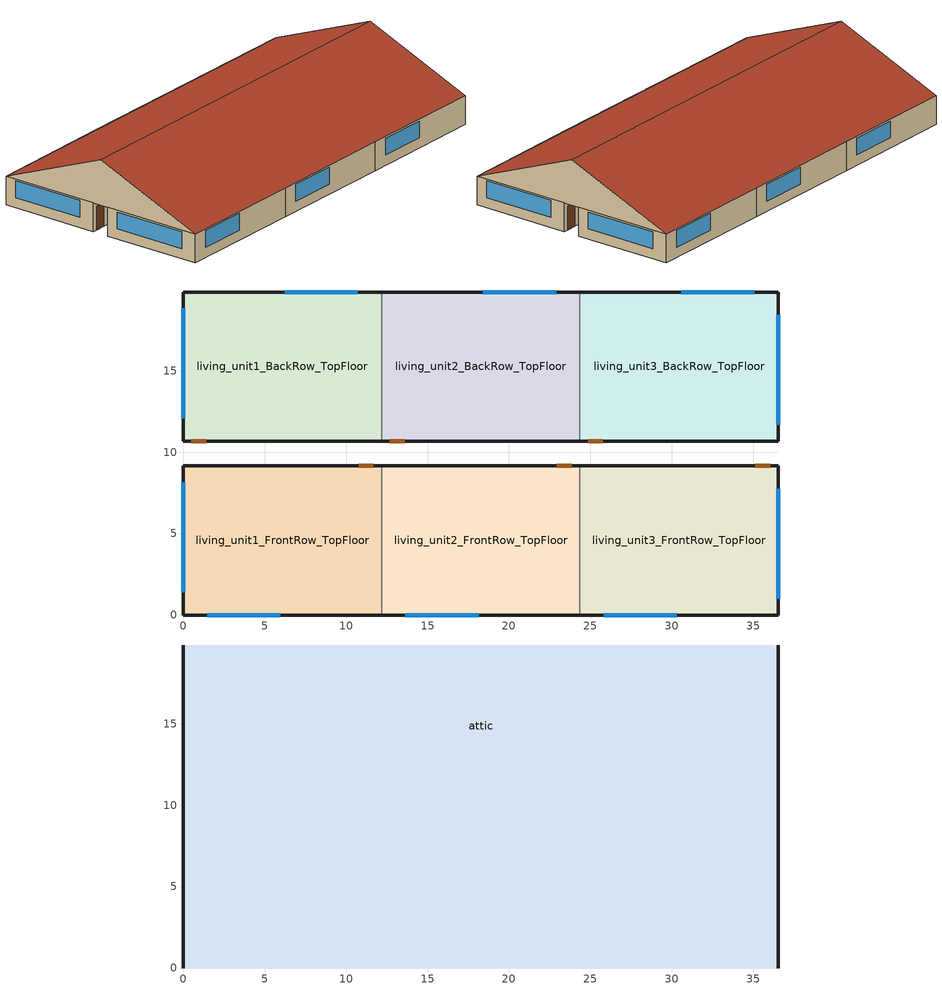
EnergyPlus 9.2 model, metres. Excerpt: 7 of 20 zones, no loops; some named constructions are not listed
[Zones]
living_unit3_BackRow_TopFloor
 floor to living_unit3_BackRow_MiddleFloor (ceiling-floor-layer): 36.54,10.68 24.36,10.68 24.36,19.84 36.54,19.84 z5.33
 wall outside (ext-wall-en-std-replaceme-res-replaceme): 24.36,10.68 36.54,10.68 36.54,19.84 24.36,19.84 z5.33:7.92
 wall to living_unit2_BackRow_TopFloor (interiorwall-res-replaceme): 24.36,19.84 24.36,10.68 z5.33:7.92
 window (ext-window-en-std-replaceme): 36.54,11.68 36.54,18.43 / 35.08,19.84 30.58,19.84 z6.25:7.77
 door (ext-door-en-std-replaceme): 24.86,10.68 25.77,10.68 z5.33:7.47
 ceiling to attic (attic-ceiling-en-std-replaceme): 24.36,10.68 36.54,10.68 36.54,19.84 24.36,19.84 z7.92
living_unit3_FrontRow_TopFloor
 floor to living_unit3_FrontRow_MiddleFloor (ceiling-floor-layer): 36.54,0 24.36,0 24.36,9.16 36.54,9.16 z5.33
 wall outside (ext-wall-en-std-replaceme-res-replaceme): 24.36,0 36.54,0 36.54,9.16 24.36,9.16 z5.33:7.92
 wall to living_unit2_FrontRow_TopFloor (interiorwall-res-replaceme): 24.36,9.16 24.36,0 z5.33:7.92
 window (ext-window-en-std-replaceme): 36.54,1 36.54,7.75 / 25.82,0 30.32,0 z6.25:7.77
 door (ext-door-en-std-replaceme): 36.04,9.16 35.12,9.16 z5.33:7.47
 ceiling to attic (attic-ceiling-en-std-replaceme): 24.36,0 36.54,0 36.54,9.16 24.36,9.16 z7.92
living_unit1_FrontRow_TopFloor
 floor to living_unit1_FrontRow_MiddleFloor (ceiling-floor-layer): 12.18,0 0,0 0,9.16 12.18,9.16 z5.33
 wall outside (ext-wall-en-std-replaceme-res-replaceme): 12.18,9.16 0,9.16 0,0 12.18,0 z5.33:7.92
 wall to living_unit2_FrontRow_TopFloor (interiorwall-res-replaceme): 12.18,0 12.18,9.16 z5.33:7.92
 window (ext-window-en-std-replaceme): 1.46,0 5.96,0 / 0,8.16 0,1.41 z6.25:7.77
 door (ext-door-en-std-replaceme): 11.68,9.16 10.76,9.16 z5.33:7.47
 ceiling to attic (attic-ceiling-en-std-replaceme): 0,0 12.18,0 12.18,9.16 0,9.16 z7.92
living_unit2_BackRow_TopFloor
 floor to living_unit2_BackRow_MiddleFloor (ceiling-floor-layer): 24.36,10.68 12.18,10.68 12.18,19.84 24.36,19.84 z5.33
 wall outside (ext-wall-en-std-replaceme-res-replaceme): 12.18,10.68 24.36,10.68 / 24.36,19.84 12.18,19.84 z5.33:7.92
 wall to living_unit1_BackRow_TopFloor (interiorwall-res-replaceme): 12.18,19.84 12.18,10.68 z5.33:7.92
 window (ext-window-en-std-replaceme): 22.9,19.84 18.4,19.84 z6.25:7.77
 door (ext-door-en-std-replaceme): 12.68,10.68 13.59,10.68 z5.33:7.47
 ceiling to attic (attic-ceiling-en-std-replaceme): 12.18,10.68 24.36,10.68 24.36,19.84 12.18,19.84 z7.92
living_unit2_FrontRow_TopFloor
 floor to living_unit2_FrontRow_MiddleFloor (ceiling-floor-layer): 24.36,0 12.18,0 12.18,9.16 24.36,9.16 z5.33
 wall outside (ext-wall-en-std-replaceme-res-replaceme): 12.18,0 24.36,0 / 24.36,9.16 12.18,9.16 z5.33:7.92
 window (ext-window-en-std-replaceme): 13.64,0 18.14,0 z6.25:7.77
 door (ext-door-en-std-replaceme): 23.86,9.16 22.94,9.16 z5.33:7.47
 ceiling to attic (attic-ceiling-en-std-replaceme): 12.18,0 24.36,0 24.36,9.16 12.18,9.16 z7.92
living_unit1_BackRow_TopFloor
 floor to living_unit1_BackRow_BottomFloor (ceiling-floor-layer): 12.18,10.68 0,10.68 0,19.84 12.18,19.84 z5.33
 wall outside (ext-wall-en-std-replaceme-res-replaceme): 12.18,19.84 0,19.84 0,10.68 12.18,10.68 z5.33:7.92
 window (ext-window-en-std-replaceme): 10.72,19.84 6.22,19.84 / 0,18.84 0,12.09 z6.25:7.77
 door (ext-door-en-std-replaceme): 0.5,10.68 1.41,10.68 z5.33:7.47
 ceiling to attic (attic-ceiling-en-std-replaceme): 0,10.68 12.18,10.68 12.18,19.84 0,19.84 z7.92
attic
 wall outside (Gable_end): 36.54,0,7.92 36.54,19.84,7.92 36.54,9.92,12.05; 0,19.84,7.92 0,0,7.92 0,9.92,12.05
 roof outside (ext-roof-en-std-replaceme): 36.54,19.84,7.92 0,19.84,7.92 0,9.92,12.05 36.54,9.92,12.05; 0,0,7.92 36.54,0,7.92 36.54,9.92,12.05 0,9.92,12.05
[Building]
MF_Connecticut_Hartford-Bradley.Intl.AP.725080_gasfurnace_slab_IECC_2006: North Axis {deg}=0; Terrain=Suburbs; Loads Convergence Tolerance Value=0.04; Temperature Convergence Tolerance Value {deltaC}=0.4; Solar Distribution=FullExterior; Maximum Number of Warmup Days=25; Minimum Number of Warmup Days=6
[Site:Location]
Hartford Bradley Intl Ap_CT_USA Design_Conditions: Latitude {deg}=41.93; Longitude {deg}=-72.68; Time Zone {hr}=-5; Elevation {m}=49
[SizingPeriod:WeatherFileDays] Begin Day of Month=21; End Day of Month=22; Day of Week for Start Day=Monday; Use Weather File Daylight Saving Period=Yes; Use Weather File Rain and Snow Indicators=Yes
Name | Begin Month | End Month
WF1 | 1 | 1
WF2 | 7 | 7
[SizingPeriod:DesignDay]
Hartford Bradley Intl Ap Ann Clg .4% Condns DB=>MWB: Month=7; Day of Month=21; Day Type=SummerDesignDay; Maximum Dry-Bulb Temperature {C}=33.1; Daily Dry-Bulb Temperature Range {deltaC}=11.4; Humidity Condition Type=Wetbulb; Wetbulb or DewPoint at Maximum Dry-Bulb {C}=23; Barometric Pressure {Pa}=100738; Wind Speed {m/s}=4.5; Wind Direction {deg}=220; Rain Indicator=No; Snow Indicator=No; Daylight Saving Time Indicator=No; Solar Model Indicator=ASHRAEClearSky; Sky Clearness=1
[Site:WaterMainsTemperature]
Calculation Method=Correlation; Annual Average Outdoor Air Temperature {C}=10.3333; Maximum Difference In Monthly Average Outdoor Air Temperatures {deltaC}=25.6
[Material]
Name | Roughness | Thickness {m} | Conductivity {W/m-K} | Density {kg/m3} | Specific Heat {J/kg-K} | Thermal Absorptance | Solar Absorptance | Visible Absorptance
Stucco_1in | MediumSmooth | 0.0254001 | 1.39892 | 1922.21 | 878.64
Drywall_1/2in | MediumSmooth | 0.0127 | 0.16009 | 800.923 | 1087.84
OSB_5/8in | MediumSmooth | 0.015875 | 0.1163 | 544.627 | 1213.36
Lumber_2x4 | Rough | 0.0890016 | 0.115458 | 512.64 | 767.58 | 0.9 | 0.7 | 0.7
[Material:NoMass]
Bldg_paper_felt: Roughness=Smooth; Thermal Resistance {m2-K/W}=0.0105666
[Material:AirGap]
Air_4_in_vert: Thermal Resistance {m2-K/W}=0.158499
[WindowMaterial:SimpleGlazingSystem]
Glass-en-standard: U-Factor {W/m2-K}=1.98751; Solar Heat Gain Coefficient=0.4; Visible Transmittance=0.88
[WindowMaterial:Blind]
ext_blind: Slat Orientation=Horizontal; Slat Width {m}=0.025; Slat Separation {m}=0.01875; Slat Thickness {m}=0.001; Slat Angle {deg}=45; Slat Conductivity {W/m-K}=221; Slat Beam Solar Transmittance=0; Front Side Slat Beam Solar Reflectance=0.5; Back Side Slat Beam Solar Reflectance=0.5; Slat Diffuse Solar Transmittance=0; Front Side Slat Diffuse Solar Reflectance=0.5; Back Side Slat Diffuse Solar Reflectance=0.5; Slat Beam Visible Transmittance=0; Front Side Slat Beam Visible Reflectance=0.5; Back Side Slat Beam Visible Reflectance=0.5; Slat Diffuse Visible Transmittance=0; Front Side Slat Diffuse Visible Reflectance=0.5; Back Side Slat Diffuse Visible Reflectance=0.5; Slat Infrared Hemispherical Transmittance=0; Front Side Slat Infrared Hemispherical Emissivity=0.9; Back Side Slat Infrared Hemispherical Emissivity=0.9; Blind to Glass Distance {m}=0.05; Blind Top Opening Multiplier=0.5; Blind Bottom Opening Multiplier=0.5; Blind Left Side Opening Multiplier=0.5; Blind Right Side Opening Multiplier=0.5
[Construction]
ceiling-floor-layer: Lumber_2x4
Gable_end: Stucco_1in, Bldg_paper_felt, OSB_5/8in, Air_4_in_vert, Drywall_1/2in
window_w_blinds: ext_blind, Glass-en-standard
[Zone] Multiplier=1
attic; living_unit3_BackRow_TopFloor; living_unit3_FrontRow_TopFloor; living_unit1_FrontRow_TopFloor; living_unit2_BackRow_TopFloor; living_unit2_FrontRow_TopFloor; living_unit1_BackRow_TopFloor
[WindowShadingControl] Shading Type=ExteriorBlind; Construction with Shading=window_w_blinds; Shading Control Type=OnIfHighOutdoorAirTemperature; Setpoint {W/m2, W or deg C}=25; Shading Control Is Scheduled=Yes; Glare Control Is Active=No; Multiple Surface Control Type=Sequential
Name | Zone | Fenestration Surface 1 | Fenestration Surface 2
Shades-living_unit1_FrontRow_TopFloor | living_unit1_FrontRow_TopFloor | Window_ldf_unit1_FrontRow_TopFloor | Window_sdl_unit3_FrontRow_TopFloor
Shades-living_unit2_FrontRow_TopFloor | living_unit2_FrontRow_TopFloor | Window_ldf_unit2_FrontRow_TopFloor
Shades-living_unit3_FrontRow_TopFloor | living_unit3_FrontRow_TopFloor | Window_sdr_unit3_FrontRow_TopFloor | Window_ldf_unit3_FrontRow_TopFloor
Shades-living_unit1_BackRow_TopFloor | living_unit1_BackRow_TopFloor | Window_ldb_unit1_BackRow_TopFloor | Window_sdl_unit3_BackRow_TopFloor
Shades-living_unit2_BackRow_TopFloor | living_unit2_BackRow_TopFloor | Window_ldb_unit2_BackRow_TopFloor
Shades-living_unit3_BackRow_TopFloor | living_unit3_BackRow_TopFloor | Window_sdr_unit3_BackRow_TopFloor | Window_ldb_unit3_BackRow_TopFloor
[GroundHeatTransfer:Control]
gtp_control: Run Basement Preprocessor=no; Run Slab Preprocessor=No
[GroundHeatTransfer:Slab:Materials]
NMAT: Number of materials=2; ALBEDO: Surface Albedo: No Snow=0.16; ALBEDO: Surface Albedo: Snow=0.4; EPSLW: Surface Emissivity: No Snow=0.9; EPSLW: Surface Emissivity: Snow=0.9; Z0: Surface Roughness: No Snow {cm}=0.75; Z0: Surface Roughness: Snow {cm}=0.05; HIN: Indoor HConv: Downward Flow {W/m2-K}=6; HIN: Indoor HConv: Upward {W/m2-K}=9
[GroundHeatTransfer:Slab:MatlProps]
RHO: Slab Material density {kg/m3}=2300; RHO: Soil Density {kg/m3}=1200; CP: Slab CP {J/kg-K}=650; CP: Soil CP {J/kg-K}=1200; TCON: Slab k {W/m-K}=0.9; TCON: Soil k {W/m-K}=1
[GroundHeatTransfer:Slab:BoundConds]
EVTR: Is surface evapotranspiration modeled=FALSE; FIXBC: is the lower boundary at a fixed temperature=TRUE; TDEEPin {C}=10; USRHflag: Is the ground surface h specified by the user?=FALSE
[GroundHeatTransfer:Slab:BldgProps]
IYRS: Number of years to iterate=10; Shape: Slab shape=0; HBLDG: Building height {m}=4; TIN1: January Indoor Average Temperature Setpoint {C}=22.22; TIN2: February Indoor Average Temperature Setpoint {C}=22.22; TIN3: March Indoor Average Temperature Setpoint {C}=22.22; TIN4: April Indoor Average Temperature Setpoint {C}=22.22; TIN5: May Indoor Average Temperature Setpoint {C}=22.22; TIN6: June Indoor Average Temperature Setpoint {C}=23.88; TIN7: July Indoor Average Temperature Setpoint {C}=23.88; TIN8: August Indoor Average Temperature Setpoint {C}=23.88; TIN9: September Indoor Average Temperature Setpoint {C}=23.88; TIN10: October Indoor Average Temperature Setpoint {C}=22.22; TIN11: November Indoor Average Temperature Setpoint {C}=22.22; TIN12: December Indoor Average Temperature Setpoint {C}=22.22; TINAmp: Daily Indoor sine wave variation amplitude {deltaC}=0; ConvTol: Convergence Tolerance=0.1
[GroundHeatTransfer:Slab:Insulation]
RINS: R value of under slab insulation {m2-K/W}=0; DINS: Width of strip of under slab insulation {m}=0; RVINS: R value of vertical insulation {m2-K/W}=1.761; ZVINS: Depth of vertical insulation {m}=1.5; IVINS: Flag: Is there vertical insulation=1
[GroundHeatTransfer:Slab:EquivalentSlab]
APRatio: The area to perimeter ratio for this slab {m}=2.84365; SLABDEPTH: Thickness of slab on grade {m}=0.1; CLEARANCE: Distance from edge of slab to domain edge {m}=15; ZCLEARANCE: Distance from bottom of slab to domain bottom {m}=15
[GroundHeatTransfer:Basement:SimParameters]
F: Multiplier for the ADI solution=0.1; IYRS: Maximum number of yearly iterations:=15
[GroundHeatTransfer:Basement:MatlProps]
NMAT: Number of materials in this domain=6; Density for Foundation Wall {kg/m3}=2243; density for Floor Slab {kg/m3}=2243; density for Ceiling {kg/m3}=311; density for Soil {kg/m3}=1500; density for Gravel {kg/m3}=2000; density for Wood {kg/m3}=449; Specific heat for foundation wall {J/kg-K}=880; Specific heat for floor slab {J/kg-K}=880; Specific heat for ceiling {J/kg-K}=1530; Specific heat for soil {J/kg-K}=840; Specific heat for gravel {J/kg-K}=720; Specific heat for wood {J/kg-K}=1530; Thermal conductivity for foundation wall {W/m-K}=1.4; Thermal conductivity for floor slab {W/m-K}=1.4; Thermal conductivity for ceiling {W/m-K}=0.09; thermal conductivity for soil {W/m-K}=1.1; thermal conductivity for gravel {W/m-K}=1.9; thermal conductivity for wood {W/m-K}=0.12
[GroundHeatTransfer:Basement:Insulation]
REXT: R Value of any exterior insulation {m2-K/W}=2.2893; INSFULL: Flag: Is the wall fully insulated?=True
[GroundHeatTransfer:Basement:SurfaceProps]
ALBEDO: Surface albedo for No snow conditions=0.16; ALBEDO: Surface albedo for snow conditions=0.4; EPSLN: Surface emissivity No Snow=0.94; EPSLN: Surface emissivity with Snow=0.86; VEGHT: Surface roughness No snow conditions {cm}=6; VEGHT: Surface roughness Snow conditions {cm}=0.25; PET: Flag, Potential evapotranspiration on?=False
[GroundHeatTransfer:Basement:BldgData]
DWALL: Wall thickness {m}=0.2; DSLAB: Floor slab thickness {m}=0.243828; DGRAVXY: Width of gravel pit beside basement wall {m}=0.3; DGRAVZN: Gravel depth extending above the floor slab {m}=0.2; DGRAVZP: Gravel depth below the floor slab {m}=0.1
[GroundHeatTransfer:Basement:Interior]
COND: Flag: Is the basement conditioned?=True; HIN: Downward convection only heat transfer coefficient {W/m2-K}=0.92; HIN: Upward convection only heat transfer coefficient {W/m2-K}=4.04; HIN: Horizontal convection only heat transfer coefficient {W/m2-K}=3.08; HIN: Downward combined (convection and radiation) heat transfer coefficient {W/m2-K}=6.13; HIN: Upward combined (convection and radiation) heat transfer coefficient {W/m2-K}=9.26; HIN: Horizontal combined (convection and radiation) heat transfer coefficient {W/m2-K}=8.29
[GroundHeatTransfer:Basement:ComBldg]
January average temperature {C}=21; February average temperature {C}=21; March average temperature {C}=21; April average temperature {C}=21; May average temperature {C}=24; June average temperature {C}=24; July average temperature {C}=24; August average temperature {C}=24; September average temperature {C}=24; October average temperature {C}=24; November average temperature {C}=21; December average temperature {C}=21; Daily variation sine wave amplitude {deltaC}=21
[GroundHeatTransfer:Basement:EquivSlab]
APRatio: The area to perimeter ratio for this slab {m}=8.57295; EquivSizing: Flag=True
[GroundHeatTransfer:Basement:EquivAutoGrid]
CLEARANCE: Distance from outside of wall to edge of 3-D ground domain {m}=15; SlabDepth: Thickness of the floor slab {m}=0.1; BaseDepth: Depth of the basement wall below grade {m}=1.21914
[People] Number of People Schedule=occupancy_sch; Number of People Calculation Method=People; Number of People=2; Fraction Radiant=0; Sensible Heat Fraction=autocalculate; Activity Level Schedule=activity_sch; Enable ASHRAE 55 Comfort Warnings=No; Mean Radiant Temperature Calculation Type=ZoneAveraged
Name | Zone or ZoneList
people_unit1_FrontRow_TopFloor | living_unit1_FrontRow_TopFloor
people_unit2_FrontRow_TopFloor | living_unit2_FrontRow_TopFloor
people_unit3_FrontRow_TopFloor | living_unit3_FrontRow_TopFloor
people_unit1_BackRow_TopFloor | living_unit1_BackRow_TopFloor
people_unit2_BackRow_TopFloor | living_unit2_BackRow_TopFloor
people_unit3_BackRow_TopFloor | living_unit3_BackRow_TopFloor
[Lights] Schedule=LightingProfile_EELighting; Design Level Calculation Method=Watts/Area; Return Air Fraction=0; Fraction Radiant=0.6; Fraction Visible=0.2; Fraction Replaceable=0
Name | Zone or ZoneList | Watts per Zone Floor Area {W/m2}
Living Hardwired Lighting1_FrontRow_TopFloor | living_unit1_FrontRow_TopFloor | 1.239
Living Plug-in Lighting1_FrontRow_TopFloor | living_unit1_FrontRow_TopFloor | 0.3097
Living Hardwired Lighting2_FrontRow_TopFloor | living_unit2_FrontRow_TopFloor | 1.239
Living Plug-in Lighting2_FrontRow_TopFloor | living_unit2_FrontRow_TopFloor | 0.3097
Living Hardwired Lighting3_FrontRow_TopFloor | living_unit3_FrontRow_TopFloor | 1.239
Living Plug-in Lighting3_FrontRow_TopFloor | living_unit3_FrontRow_TopFloor | 0.3097
Living Hardwired Lighting1_BackRow_TopFloor | living_unit1_BackRow_TopFloor | 1.239
Living Plug-in Lighting1_BackRow_TopFloor | living_unit1_BackRow_TopFloor | 0.3097
Living Hardwired Lighting2_BackRow_TopFloor | living_unit2_BackRow_TopFloor | 1.239
Living Plug-in Lighting2_BackRow_TopFloor | living_unit2_BackRow_TopFloor | 0.3097
Living Hardwired Lighting3_BackRow_TopFloor | living_unit3_BackRow_TopFloor | 1.239
Living Plug-in Lighting3_BackRow_TopFloor | living_unit3_BackRow_TopFloor | 0.3097
[ElectricEquipment]
Name | Zone or ZoneList | Schedule | Design Level Calculation Method | Design Level {W} | Fraction Latent | Fraction Radiant | Fraction Lost | Watts per Zone Floor Area {W/m2}
Refrigerator1_FrontRow_TopFloor | living_unit1_FrontRow_TopFloor | Refrigerator | EquipmentLevel | 91.094 | 0 | 0 | 0
Misc Elec Load1_FrontRow_TopFloor | living_unit1_FrontRow_TopFloor | MiscPlugLoad | Watts/Area |  | 0.062439 | 0.411909 | 0.251045 | 2.46
Clothes Washer1_FrontRow_TopFloor | living_unit1_FrontRow_TopFloor | ClothesWasher | EquipmentLevel | 29.5818 | 0 | 0.48 | 0.2
Clothes Dryer1_FrontRow_TopFloor | living_unit1_FrontRow_TopFloor | ClothesDryer | EquipmentLevel | 222.113 | 0.05 | 0.09 | 0.8
Dishwasher1_FrontRow_TopFloor | living_unit1_FrontRow_TopFloor | Dishwasher | EquipmentLevel | 68.3276 | 0.15 | 0.36 | 0.25
Misc Elec Load21_FrontRow_TopFloor | living_unit1_FrontRow_TopFloor | always_avail | EquipmentLevel | 121.881 | 0.062439 | 0.411909 | 0.251045
Refrigerator2_FrontRow_TopFloor | living_unit2_FrontRow_TopFloor | Refrigerator | EquipmentLevel | 91.094 | 0 | 0 | 0
Misc Elec Load2_FrontRow_TopFloor | living_unit2_FrontRow_TopFloor | MiscPlugLoad | Watts/Area |  | 0.062439 | 0.411909 | 0.251045 | 2.46
Clothes Washer2_FrontRow_TopFloor | living_unit2_FrontRow_TopFloor | ClothesWasher | EquipmentLevel | 29.5818 | 0 | 0.48 | 0.2
Clothes Dryer2_FrontRow_TopFloor | living_unit2_FrontRow_TopFloor | ClothesDryer | EquipmentLevel | 222.113 | 0.05 | 0.09 | 0.8
Dishwasher2_FrontRow_TopFloor | living_unit2_FrontRow_TopFloor | Dishwasher | EquipmentLevel | 68.3276 | 0.15 | 0.36 | 0.25
Misc Elec Load22_FrontRow_TopFloor | living_unit2_FrontRow_TopFloor | always_avail | EquipmentLevel | 121.881 | 0.062439 | 0.411909 | 0.251045
Refrigerator3_FrontRow_TopFloor | living_unit3_FrontRow_TopFloor | Refrigerator | EquipmentLevel | 91.094 | 0 | 0 | 0
Misc Elec Load3_FrontRow_TopFloor | living_unit3_FrontRow_TopFloor | MiscPlugLoad | Watts/Area |  | 0.062439 | 0.411909 | 0.251045 | 2.46
Clothes Washer3_FrontRow_TopFloor | living_unit3_FrontRow_TopFloor | ClothesWasher | EquipmentLevel | 29.5818 | 0 | 0.48 | 0.2
Clothes Dryer3_FrontRow_TopFloor | living_unit3_FrontRow_TopFloor | ClothesDryer | EquipmentLevel | 222.113 | 0.05 | 0.09 | 0.8
Dishwasher3_FrontRow_TopFloor | living_unit3_FrontRow_TopFloor | Dishwasher | EquipmentLevel | 68.3276 | 0.15 | 0.36 | 0.25
Misc Elec Load23_FrontRow_TopFloor | living_unit3_FrontRow_TopFloor | always_avail | EquipmentLevel | 121.881 | 0.062439 | 0.411909 | 0.251045
Refrigerator1_BackRow_TopFloor | living_unit1_BackRow_TopFloor | Refrigerator | EquipmentLevel | 91.094 | 0 | 0 | 0
Misc Elec Load1_BackRow_TopFloor | living_unit1_BackRow_TopFloor | MiscPlugLoad | Watts/Area |  | 0.062439 | 0.411909 | 0.251045 | 2.46
Clothes Washer1_BackRow_TopFloor | living_unit1_BackRow_TopFloor | ClothesWasher | EquipmentLevel | 29.5818 | 0 | 0.48 | 0.2
Clothes Dryer1_BackRow_TopFloor | living_unit1_BackRow_TopFloor | ClothesDryer | EquipmentLevel | 222.113 | 0.05 | 0.09 | 0.8
Dishwasher1_BackRow_TopFloor | living_unit1_BackRow_TopFloor | Dishwasher | EquipmentLevel | 68.3276 | 0.15 | 0.36 | 0.25
Misc Elec Load21_BackRow_TopFloor | living_unit1_BackRow_TopFloor | always_avail | EquipmentLevel | 121.881 | 0.062439 | 0.411909 | 0.251045
Refrigerator2_BackRow_TopFloor | living_unit2_BackRow_TopFloor | Refrigerator | EquipmentLevel | 91.094 | 0 | 0 | 0
Misc Elec Load2_BackRow_TopFloor | living_unit2_BackRow_TopFloor | MiscPlugLoad | Watts/Area |  | 0.062439 | 0.411909 | 0.251045 | 2.46
Clothes Washer2_BackRow_TopFloor | living_unit2_BackRow_TopFloor | ClothesWasher | EquipmentLevel | 29.5818 | 0 | 0.48 | 0.2
Clothes Dryer2_BackRow_TopFloor | living_unit2_BackRow_TopFloor | ClothesDryer | EquipmentLevel | 222.113 | 0.05 | 0.09 | 0.8
Dishwasher2_BackRow_TopFloor | living_unit2_BackRow_TopFloor | Dishwasher | EquipmentLevel | 68.3276 | 0.15 | 0.36 | 0.25
Misc Elec Load22_BackRow_TopFloor | living_unit2_BackRow_TopFloor | always_avail | EquipmentLevel | 121.881 | 0.062439 | 0.411909 | 0.251045
Refrigerator3_BackRow_TopFloor | living_unit3_BackRow_TopFloor | Refrigerator | EquipmentLevel | 91.094 | 0 | 0 | 0
Misc Elec Load3_BackRow_TopFloor | living_unit3_BackRow_TopFloor | MiscPlugLoad | Watts/Area |  | 0.062439 | 0.411909 | 0.251045 | 2.46
Clothes Washer3_BackRow_TopFloor | living_unit3_BackRow_TopFloor | ClothesWasher | EquipmentLevel | 29.5818 | 0 | 0.48 | 0.2
Clothes Dryer3_BackRow_TopFloor | living_unit3_BackRow_TopFloor | ClothesDryer | EquipmentLevel | 222.113 | 0.05 | 0.09 | 0.8
Dishwasher3_BackRow_TopFloor | living_unit3_BackRow_TopFloor | Dishwasher | EquipmentLevel | 68.3276 | 0.15 | 0.36 | 0.25
Misc Elec Load23_BackRow_TopFloor | living_unit3_BackRow_TopFloor | always_avail | EquipmentLevel | 121.881 | 0.062439 | 0.411909 | 0.251045
[GasEquipment]
Name | Zone or ZoneList | Schedule | Design Level Calculation Method | Design Level {W} | Fraction Latent | Fraction Radiant | Fraction Lost | Power per Zone Floor Area {W/m2}
Cooking Range1_FrontRow_TopFloor | living_unit1_FrontRow_TopFloor | CookingRange | EquipmentLevel | 248.498 | 0.3 | 0.24 | 0.3
Misc Gas Load1_FrontRow_TopFloor | living_unit1_FrontRow_TopFloor | MiscPlugLoad | Watts/Area |  | 0.062439 | 0.411909 | 0.251045 | 0.297
Cooking Range2_FrontRow_TopFloor | living_unit2_FrontRow_TopFloor | CookingRange | EquipmentLevel | 248.498 | 0.3 | 0.24 | 0.3
Misc Gas Load2_FrontRow_TopFloor | living_unit2_FrontRow_TopFloor | MiscPlugLoad | Watts/Area |  | 0.062439 | 0.411909 | 0.251045 | 0.297
Cooking Range3_FrontRow_TopFloor | living_unit3_FrontRow_TopFloor | CookingRange | EquipmentLevel | 248.498 | 0.3 | 0.24 | 0.3
Misc Gas Load3_FrontRow_TopFloor | living_unit3_FrontRow_TopFloor | MiscPlugLoad | Watts/Area |  | 0.062439 | 0.411909 | 0.251045 | 0.297
Cooking Range1_BackRow_TopFloor | living_unit1_BackRow_TopFloor | CookingRange | EquipmentLevel | 248.498 | 0.3 | 0.24 | 0.3
Misc Gas Load1_BackRow_TopFloor | living_unit1_BackRow_TopFloor | MiscPlugLoad | Watts/Area |  | 0.062439 | 0.411909 | 0.251045 | 0.297
Cooking Range2_BackRow_TopFloor | living_unit2_BackRow_TopFloor | CookingRange | EquipmentLevel | 248.498 | 0.3 | 0.24 | 0.3
Misc Gas Load2_BackRow_TopFloor | living_unit2_BackRow_TopFloor | MiscPlugLoad | Watts/Area |  | 0.062439 | 0.411909 | 0.251045 | 0.297
Cooking Range3_BackRow_TopFloor | living_unit3_BackRow_TopFloor | CookingRange | EquipmentLevel | 248.498 | 0.3 | 0.24 | 0.3
Misc Gas Load3_BackRow_TopFloor | living_unit3_BackRow_TopFloor | MiscPlugLoad | Watts/Area |  | 0.062439 | 0.411909 | 0.251045 | 0.297
[ZoneInfiltration:EffectiveLeakageArea] Schedule=always_avail
Name | Zone | Effective Air Leakage Area {cm2} | Stack Coefficient | Wind Coefficient
Living_ShermanGrimsrud_unit1_FrontRow_TopFloor | living_unit1_FrontRow_TopFloor | 286.263 | 0.00029 | 0.000231
Living_ShermanGrimsrud_unit2_FrontRow_TopFloor | living_unit2_FrontRow_TopFloor | 252.072 | 0.00029 | 0.000231
Living_ShermanGrimsrud_unit3_FrontRow_TopFloor | living_unit3_FrontRow_TopFloor | 286.263 | 0.00029 | 0.000231
Living_ShermanGrimsrud_unit1_BackRow_TopFloor | living_unit1_BackRow_TopFloor | 286.263 | 0.00029 | 0.000231
Living_ShermanGrimsrud_unit2_BackRow_TopFloor | living_unit2_BackRow_TopFloor | 252.072 | 0.00029 | 0.000231
Living_ShermanGrimsrud_unit3_BackRow_TopFloor | living_unit3_BackRow_TopFloor | 286.263 | 0.00029 | 0.000231
AtticVent | attic | 3330 | 0.000435 | 0.000271
[ZoneVentilation:DesignFlowRate] Schedule=always_avail; Design Flow Rate Calculation Method=Flow/Zone; Design Flow Rate {m3/s}=0.0212525; Ventilation Type=Exhaust; Fan Pressure Rise {Pa}=0; Fan Total Efficiency=1; Constant Term Coefficient=1; Temperature Term Coefficient=0; Velocity Term Coefficient=0; Velocity Squared Term Coefficient=0; Minimum Indoor Temperature {C}=-100; Maximum Indoor Temperature {C}=100; Delta Temperature {deltaC}=-100; Minimum Outdoor Temperature {C}=-100; Maximum Outdoor Temperature {C}=100; Maximum Wind Speed {m/s}=40
Name | Zone or ZoneList
Ventilation_unit1_FrontRow_TopFloor | living_unit1_FrontRow_TopFloor
Ventilation_unit2_FrontRow_TopFloor | living_unit2_FrontRow_TopFloor
Ventilation_unit3_FrontRow_TopFloor | living_unit3_FrontRow_TopFloor
Ventilation_unit1_BackRow_TopFloor | living_unit1_BackRow_TopFloor
Ventilation_unit2_BackRow_TopFloor | living_unit2_BackRow_TopFloor
Ventilation_unit3_BackRow_TopFloor | living_unit3_BackRow_TopFloor
[Exterior:Lights]
Name | Schedule | Design Level {W}
Exterior-Lights_unit1_FrontRow_BottomFloor; Exterior-Lights_unit2_FrontRow_BottomFloor; Exterior-Lights_unit3_FrontRow_BottomFloor; Exterior-Lights_unit1_BackRow_BottomFloor; Exterior-Lights_unit2_BackRow_BottomFloor; Exterior-Lights_unit3_BackRow_BottomFloor; Exterior-Lights_unit1_FrontRow_MiddleFloor; Exterior-Lights_unit2_FrontRow_MiddleFloor; Exterior-Lights_unit3_FrontRow_MiddleFloor; Exterior-Lights_unit1_BackRow_MiddleFloor; Exterior-Lights_unit2_BackRow_MiddleFloor; Exterior-Lights_unit3_BackRow_MiddleFloor; Exterior-Lights_unit1_FrontRow_TopFloor; Exterior-Lights_unit2_FrontRow_TopFloor; Exterior-Lights_unit3_FrontRow_TopFloor; Exterior-Lights_unit1_BackRow_TopFloor; Exterior-Lights_unit2_BackRow_TopFloor; Exterior-Lights_unit3_BackRow_TopFloor | ExteriorLightingProfile | 30
Garage-Lights_unit1_FrontRow_BottomFloor; Garage-Lights_unit2_FrontRow_BottomFloor; Garage-Lights_unit3_FrontRow_BottomFloor; Garage-Lights_unit1_BackRow_BottomFloor; Garage-Lights_unit2_BackRow_BottomFloor; Garage-Lights_unit3_BackRow_BottomFloor; Garage-Lights_unit1_FrontRow_MiddleFloor; Garage-Lights_unit2_FrontRow_MiddleFloor; Garage-Lights_unit3_FrontRow_MiddleFloor; Garage-Lights_unit1_BackRow_MiddleFloor; Garage-Lights_unit2_BackRow_MiddleFloor; Garage-Lights_unit3_BackRow_MiddleFloor; Garage-Lights_unit1_FrontRow_TopFloor; Garage-Lights_unit2_FrontRow_TopFloor; Garage-Lights_unit3_FrontRow_TopFloor; Garage-Lights_unit1_BackRow_TopFloor; Garage-Lights_unit2_BackRow_TopFloor | LightingProfile | 6
Garage-Lights_unit3_BackRow_TopFloor | LightingProfile | 8.416
[Schedule:Day:Hourly]
OccupancyDay: 1, 1, 1, 1, 1, 1, 1, 0.8831, 0.40861, 0.24189, 0.24189, 0.24189, 0.24189, 0.24189, 0.24189, 0.24189, 0.29498, 0.5531, 0.89693, 0.89693, 0.89693, 1, 1, 1
LightingProfileDay: 0.0625, 0.0625, 0.0625, 0.0625, 0.1875, 0.390625, 0.4375, 0.390625, 0.171875, 0.117188, 0.117188, 0.117188, 0.117188, 0.117188, 0.117188, 0.203125, 0.4375, 0.609375, 0.820312, 0.984375, 1, 0.6875, 0.382812, 0.15625
ExteriorLightingProfileDay: 1, 1, 1, 1, 1, 1, 0, 0, 0, 0, 0, 0, 0, 0, 0, 0, 0, 0, 1, 1, 1, 1, 1, 1
LightingProfileDay_EELighting: 0.06875, 0.06875, 0.06875, 0.06875, 0.20625, 0.429688, 0.48125, 0.429688, 0.189062, 0.128906, 0.128906, 0.128906, 0.128906, 0.128906, 0.128906, 0.223438, 0.48125, 0.670312, 0.902344, 1, 1, 0.75625, 0.421094, 0.171875
RefrigeratorDay: 0.8, 0.782696, 0.765594, 0.742857, 0.731388, 0.731388, 0.75996, 0.8, 0.817103, 0.828571, 0.8, 0.8, 0.839839, 0.839839, 0.828571, 0.839839, 0.885714, 0.971429, 1, 0.971429, 0.942857, 0.925553, 0.885714, 0.828571
MiscPlugLoadDay: 0.60749, 0.559339, 0.552853, 0.545071, 0.524481, 0.585279, 0.676232, 0.718547, 0.60749, 0.517023, 0.529183, 0.529345, 0.520428, 0.538424, 0.568742, 0.600357, 0.710117, 0.862678, 0.936608, 0.966764, 1, 0.976654, 0.845169, 0.734436
CookingRangeDay: 0.0471585, 0.0471585, 0.0235459, 0.0235459, 0.0471585, 0.0707044, 0.165088, 0.283018, 0.306564, 0.320771, 0.283018, 0.330176, 0.377335, 0.306564, 0.292423, 0.377335, 0.613194, 1, 0.778348, 0.400947, 0.235859, 0.165088, 0.103722, 0.0707044
DishwasherWeekday: 0.129162, 0.0573867, 0.042998, 0.0286934, 0.0286934, 0.0860801, 0.172244, 0.258408, 0.488208, 0.545594, 0.473819, 0.402044, 0.344573, 0.387655, 0.315879, 0.301491, 0.315879, 0.416348, 0.732312, 0.933333, 0.761005, 0.559983, 0.373266, 0.258408
DishwasherWeekend: 0.138388, 0.0614858, 0.0460692, 0.0307429, 0.0307429, 0.0922286, 0.184547, 0.276866, 0.52308, 0.584565, 0.507663, 0.430761, 0.369185, 0.415344, 0.338442, 0.323026, 0.338442, 0.446087, 0.78462, 1, 0.815362, 0.599982, 0.399928, 0.276866
DishwasherVacation; ClothesWasherVacation; ClothesDryerVacation: 0, 0, 0, 0, 0, 0, 0, 0, 0, 0, 0, 0, 0, 0, 0, 0, 0, 0, 0, 0, 0, 0, 0, 0
ClothesWasherWeekday: 0.0887931, 0.0710155, 0.0354602, 0.0354602, 0.0710155, 0.106571, 0.213142, 0.461934, 0.692948, 0.817391, 0.799614, 0.710725, 0.639615, 0.568599, 0.497489, 0.461934, 0.479711, 0.461934, 0.461934, 0.461934, 0.461934, 0.444156, 0.30203, 0.159904
ClothesWasherWeekend: 0.10863, 0.0868807, 0.0433822, 0.0433822, 0.0868807, 0.130379, 0.260758, 0.565131, 0.847755, 1, 0.978251, 0.869505, 0.782508, 0.695627, 0.60863, 0.565131, 0.586881, 0.565131, 0.565131, 0.565131, 0.565131, 0.543382, 0.369505, 0.195627
ClothesDryerWeekday: 0.0996819, 0.0598091, 0.0398727, 0.0199364, 0.0398727, 0.0598091, 0.159491, 0.318982, 0.486427, 0.685791, 0.785473, 0.817391, 0.7456, 0.677837, 0.610073, 0.578155, 0.558218, 0.546236, 0.518346, 0.510391, 0.5263, 0.546236, 0.4386, 0.239236
ClothesDryerWeekend: 0.121951, 0.0731707, 0.0487805, 0.0243902, 0.0487805, 0.0731707, 0.195122, 0.390244, 0.595097, 0.839, 0.960951, 1, 0.91217, 0.829268, 0.746366, 0.707317, 0.682927, 0.668268, 0.634146, 0.624415, 0.643878, 0.668268, 0.536585, 0.292683
[Schedule:Week:Compact]
RefrigeratorWeek: AllDays, RefrigeratorDay
MiscPlugLoadWeek: AllDays, MiscPlugLoadDay
CookingRangeWeek: AllDays, CookingRangeDay
DishwasherWeek: Weekdays, DishwasherWeekday, CustomDay1, DishwasherVacation, AllOtherDays, DishwasherWeekend
ClothesWasherWeek: Weekdays, ClothesWasherWeekday, CustomDay1, ClothesWasherVacation, AllOtherDays, ClothesWasherWeekend
ClothesDryerWeek: Weekdays, ClothesDryerWeekday, CustomDay1, ClothesDryerVacation, AllOtherDays, ClothesDryerWeekend
OccupancyWeek: AllDays, OccupancyDay
LightingProfileWeek: AllDays, LightingProfileDay
LightingProfileWeek_EELighting: AllDays, LightingProfileDay_EELighting
ExteriorLightingProfileWeek: AllDays, ExteriorLightingProfileDay
[Schedule:Year]
LightingProfile: LightingProfileWeek, 1, 1, 12, 31
LightingProfile_EELighting: LightingProfileWeek_EELighting, 1, 1, 12, 31
ExteriorLightingProfile: ExteriorLightingProfileWeek, 1, 1, 12, 31
Refrigerator: RefrigeratorWeek, 1, 1, 12, 31
MiscPlugLoad: MiscPlugLoadWeek, 1, 1, 12, 31
CookingRange: CookingRangeWeek, 1, 1, 12, 31
Dishwasher: DishwasherWeek, 1, 1, 12, 31
ClothesWasher: ClothesWasherWeek, 1, 1, 12, 31
ClothesDryer: ClothesDryerWeek, 1, 1, 12, 31
Occupancy_sch: OccupancyWeek, 1, 1, 12, 31
[Schedule:Compact]
activity_sch: Through: 12/31, For: AllDays, Until: 24:00, 117.28
always_avail: Through: 12/31, For: AllDays, Until: 24:00, 1
